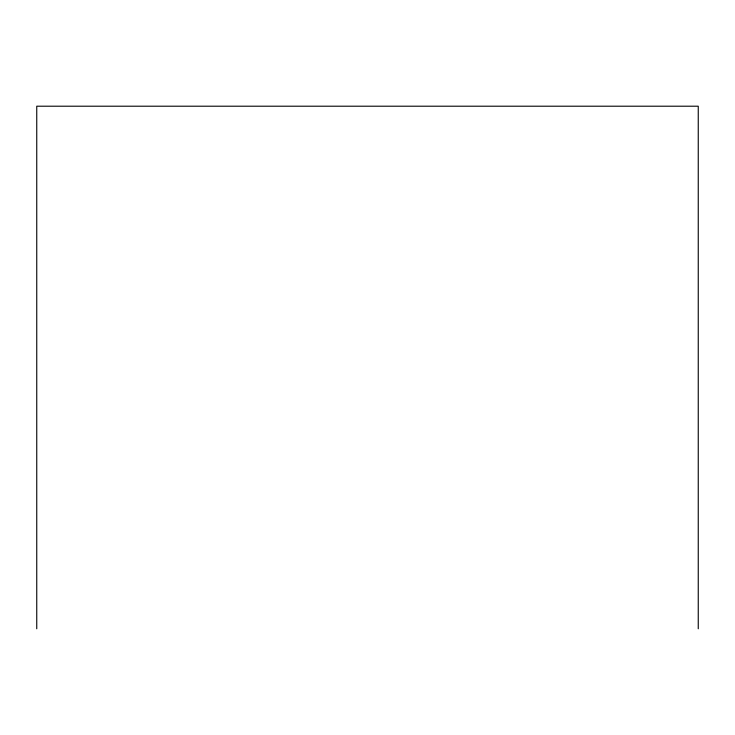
<?xml version="1.0" encoding="UTF-8"?>
<svg xmlns="http://www.w3.org/2000/svg" width="735" height="735" viewBox="0 0 735 735"><rect width="100%" height="100%" fill="white"/><g stroke="black" fill="none" stroke-linecap="round" stroke-linejoin="round"><path stroke-width="1.1" d="M698.25 628.792L698.25 106.207L36.75 106.207L36.75 628.792"/></g></svg>
